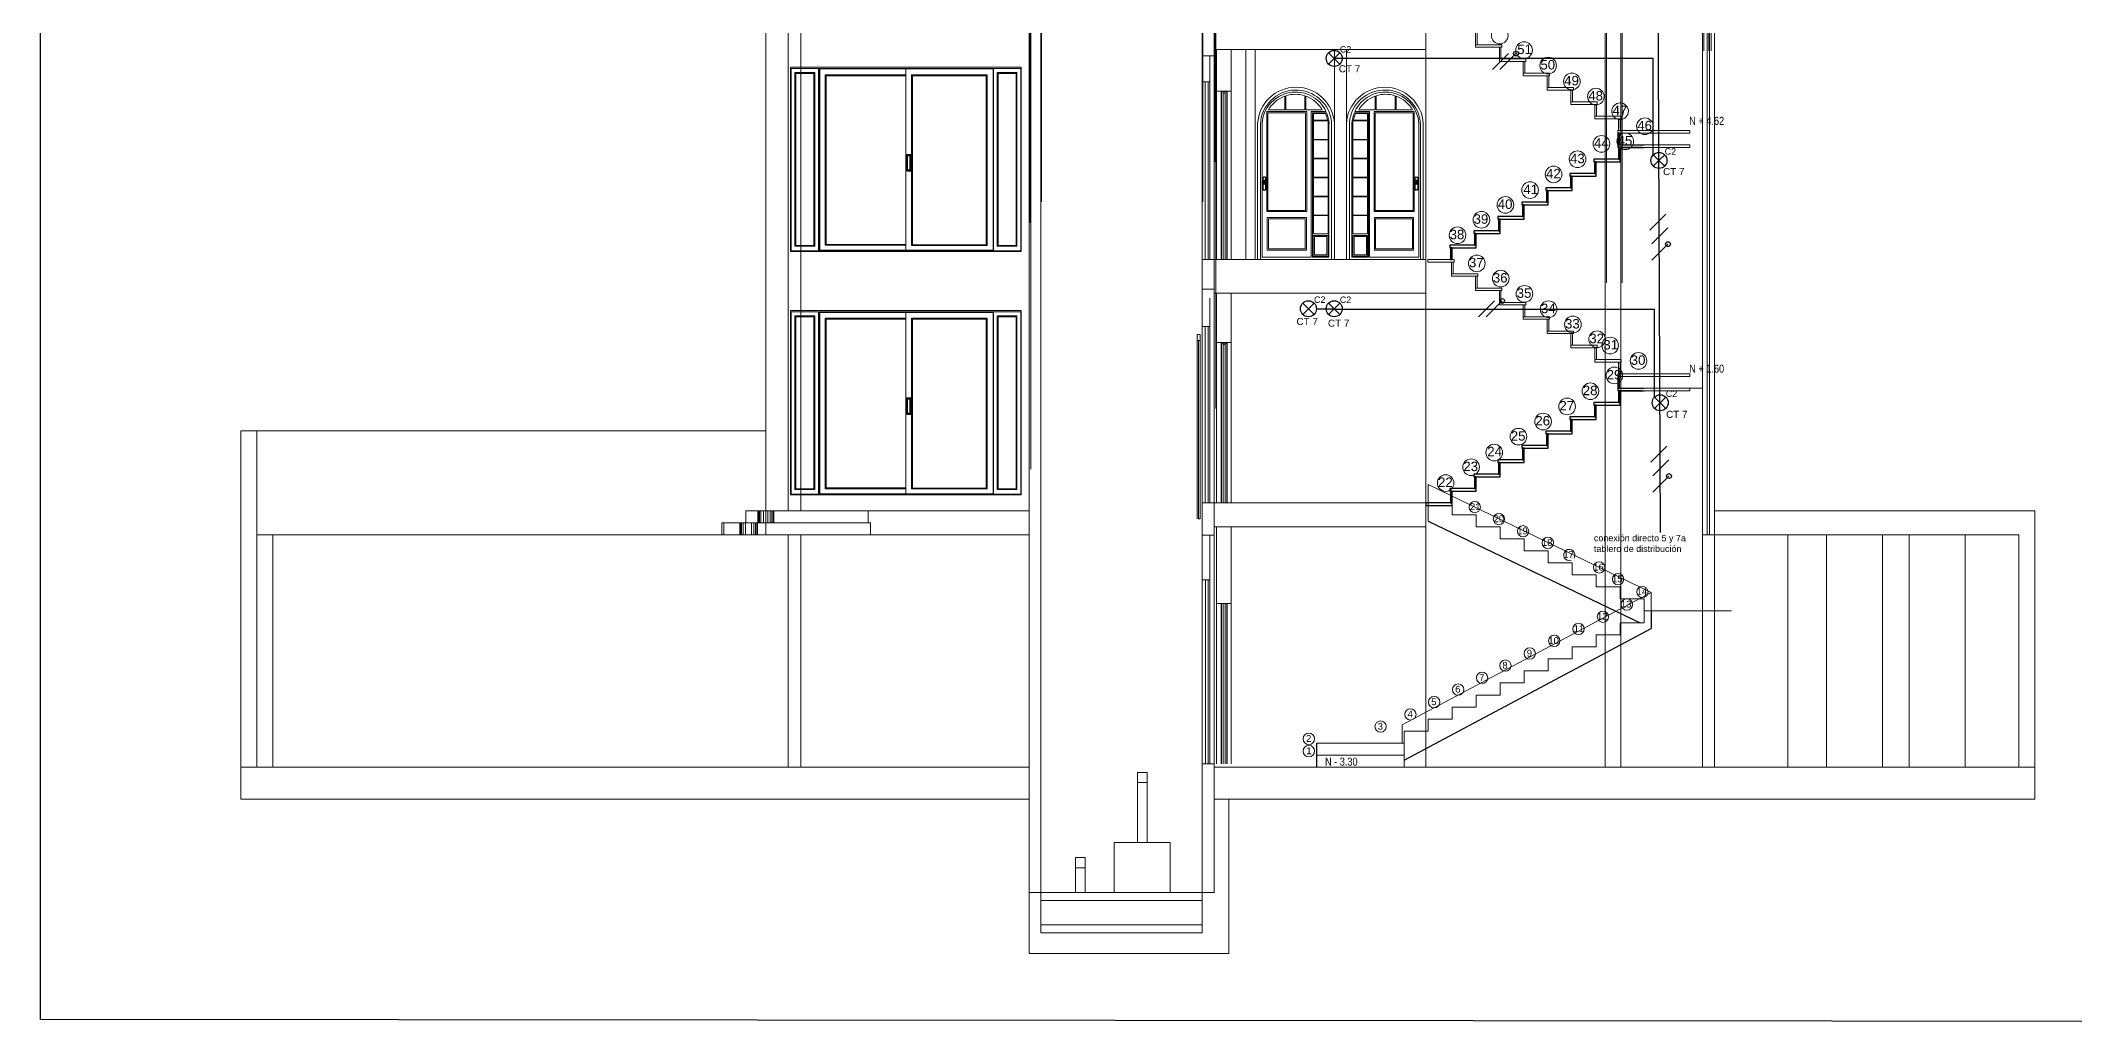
# Model space of a CAD drawing. Header units: metres. Extents: x -1 to 113, y -70 to 21.
# Drawn here: x -0.91 to 24.5, y -69.83 to -57.56 of the extents above; entities that cross this region are included whole.
import ezdxf

# ---------------------------------------------------------------- set-up
doc = ezdxf.new("R2010")
doc.units = ezdxf.units.M
doc.header["$LTSCALE"] = 0.5
for name, color, linetype, lineweight in [('arquitecturapasito', 252, 'Continuous', 5), ('DEP-LEJOS1', 36, 'Continuous', 25), ('DEP-LEJOS2', 36, 'Continuous', 9), ('escaleras', 44, 'Continuous', 9), ('puertas', 34, 'Continuous', 9)]:
    doc.layers.add(name, color=color, linetype=linetype, lineweight=lineweight)
for name, color, linetype in [('CUADRO', 7, 'Continuous'), ('FASES', 7, 'Continuous'), ('LUMINARIA', 1, 'Continuous'), ('TUBERIA-TECHO-PARED', 7, 'Continuous')]:
    doc.layers.add(name, color=color, linetype=linetype)
doc.styles.add('MtXpl_Arial_Narrow', font='')
doc.styles.get("Standard").update_dxf_attribs({"font": 'arial.ttf'})
doc.styles.get('MtXpl_Arial_Narrow').set_extended_font_data('Arial Narrow')

# ---------------------------------------------------------------- blocks, each defined once
blk = doc.blocks.new('*U281')
at = {"layer": 'LUMINARIA'}
for q in [(-0.071, 0.071), (-0.071, -0.071), (0.071, 0.071), (0.071, -0.071)]:
    blk.add_line((0, 0), q, dxfattribs=at)
blk.add_circle((0, 0), 0.1, dxfattribs=at)
blk = doc.blocks.new('*U283')
at = {"layer": 'LUMINARIA'}
for q in [(-0.071, 0.071), (-0.071, -0.071), (0.071, 0.071), (0.071, -0.071)]:
    blk.add_line((0, 0), q, dxfattribs=at)
blk.add_circle((0, 0), 0.1, dxfattribs=at)
blk = doc.blocks.new('*U285')
at = {"layer": 'LUMINARIA'}
for q in [(-0.071, 0.071), (-0.071, -0.071), (0.071, 0.071), (0.071, -0.071)]:
    blk.add_line((0, 0), q, dxfattribs=at)
blk.add_circle((0, 0), 0.1, dxfattribs=at)
blk = doc.blocks.new('*U288')
at = {"layer": 'LUMINARIA'}
for q in [(-0.071, 0.071), (-0.071, -0.071), (0.071, 0.071), (0.071, -0.071)]:
    blk.add_line((0, 0), q, dxfattribs=at)
blk.add_circle((0, 0), 0.1, dxfattribs=at)
blk = doc.blocks.new('FASE NEUTRO')
at = {"layer": 'FASES', "ltscale": 0.5}
h = blk.add_hatch(dxfattribs=at)
h.set_pattern_fill('ANGLE', color=256)
h.set_pattern_definition([(0, (0, 0), (0, 6.985), [5.08, -1.905]), (90, (0, 0), (-6.985, 4e-16), [5.08, -1.905])])
h.paths.add_polyline_path([(0.07, 0.1, 1), (0.13, 0.1, 1)])
blk.add_lwpolyline([(-0.1, -0.1), (0.1, 0.1)], dxfattribs=at)
blk.add_circle((0.1, 0.1), 0.03, dxfattribs=at)
blk = doc.blocks.new('FASE')
at = {"layer": 'FASES', "ltscale": 0.5}
blk.add_line((-0.1, -0.1), (0.1, 0.1), dxfattribs=at)

msp = doc.modelspace()

# ---------------------------------------------------------------- linework, layer by layer
for p, q in [((9.91, -58.98), (9.96, -58.98)), ((9.91, -59.185), (9.96, -59.185)), ((9.917, -58.992), (9.951, -58.992)), ((9.917, -58.992), (9.917, -59.17)), ((9.917, -59.17), (9.951, -59.17)), ((9.951, -59.17), (9.951, -58.992)), ((14.36, -59.273), (14.36, -59.309)), ((14.36, -59.346), (14.36, -59.414)), ((14.362, -59.273), (14.362, -59.308)), ((14.362, -59.347), (14.362, -59.414)), ((14.39, -59.264), (14.369, -59.264)), ((14.39, -59.265), (14.369, -59.265)), ((14.369, -59.421), (14.39, -59.421)), ((14.369, -59.422), (14.39, -59.422)), ((14.397, -59.308), (14.397, -59.273)), ((14.397, -59.414), (14.397, -59.347)), ((14.398, -59.309), (14.398, -59.273)), ((14.398, -59.414), (14.398, -59.346)), ((16.262, -59.309), (16.262, -59.273)), ((16.262, -59.414), (16.262, -59.346)), ((16.263, -59.308), (16.263, -59.273)), ((16.263, -59.414), (16.263, -59.347)), ((16.271, -59.264), (16.292, -59.264)), ((16.271, -59.265), (16.292, -59.265)), ((16.292, -59.421), (16.271, -59.421)), ((16.292, -59.422), (16.271, -59.422)), ((16.299, -59.273), (16.299, -59.308)), ((16.299, -59.347), (16.299, -59.414)), ((16.3, -59.273), (16.3, -59.309)), ((16.3, -59.346), (16.3, -59.414)), ((9.91, -62.02), (9.96, -62.02)), ((9.91, -62.225), (9.96, -62.225)), ((9.917, -62.032), (9.951, -62.032)), ((9.917, -62.032), (9.917, -62.21)), ((9.917, -62.21), (9.951, -62.21)), ((9.951, -62.21), (9.951, -62.032))]:
    msp.add_line(p, q)
for centre, radius in [((14.379, -59.327), 0.0263), ((14.379, -59.327), 0.0233), ((14.379, -59.327), 0.00929), ((16.281, -59.327), 0.0263), ((16.281, -59.327), 0.0233), ((16.281, -59.327), 0.00929)]:
    msp.add_circle(centre, radius)
for centre, radius, start, end in [((14.369, -59.273), 0.00828, 90, 180), ((14.369, -59.414), 0.00828, 180, 270), ((14.369, -59.273), 0.00706, 90, 180), ((14.369, -59.414), 0.00706, 180, 270), ((14.39, -59.273), 0.00828, 0, 90), ((14.39, -59.273), 0.00706, 0, 90), ((14.39, -59.414), 0.00828, 270, 0), ((14.39, -59.414), 0.00706, 270, 0), ((16.271, -59.273), 0.00828, 90, 180), ((16.271, -59.414), 0.00828, 180, 270), ((16.271, -59.273), 0.00706, 90, 180), ((16.271, -59.414), 0.00706, 180, 270), ((16.292, -59.273), 0.00828, 0, 90), ((16.292, -59.273), 0.00706, 0, 90), ((16.292, -59.414), 0.00828, 270, 0), ((16.292, -59.414), 0.00706, 270, 0)]:
    msp.add_arc(centre, radius, start, end)
at = {"layer": 'arquitecturapasito', "color": 252}
for p, q in [((11.449, -59.83), (11.449, -37.814)), ((13.762, -59.072), (13.762, -37.814)), ((11.595, -59.572), (11.595, -39.872)), ((13.611, -59.572), (13.611, -39.872)), ((18.657, -60.585), (18.657, -39.885)), ((18.852, -39.885), (18.852, -60.585)), ((19.872, -57.685), (19.872, -39.885)), ((11.459, -62.911), (11.459, -40.895)), ((13.772, -62.153), (13.772, -40.895)), ((18.639, -66.63), (18.639, -45.93)), ((18.834, -45.93), (18.834, -66.63)), ((19.854, -63.73), (19.854, -45.93)), ((11.441, -68.956), (11.441, -46.94)), ((13.753, -68.198), (13.753, -46.94)), ((8.427, -48.65), (8.427, -63.43)), ((8.588, -48.65), (8.588, -63.43)), ((11.587, -68.698), (11.587, -48.998)), ((13.603, -68.698), (13.603, -48.998)), ((20.004, -59.085), (20.004, -56.41)), ((8.147, -57.35), (8.147, -57.65)), ((16.397, -57.251), (16.397, -57.671)), ((8.147, -57.65), (8.147, -63.73)), ((13.753, -57.671), (16.397, -57.671)), ((13.782, -60.291), (13.782, -57.671)), ((13.966, -60.291), (13.966, -57.671)), ((14.149, -57.671), (14.149, -60.291)), ((14.263, -57.671), (14.263, -60.291)), ((15.255, -57.671), (15.255, -60.291)), ((15.405, -57.671), (15.405, -60.291)), ((16.397, -57.671), (16.397, -66.63)), ((8.456, -57.89), (8.456, -60.19)), ((11.341, -57.89), (8.456, -57.89)), ((8.467, -57.906), (8.807, -57.906)), ((8.467, -60.183), (8.467, -57.906)), ((8.807, -57.906), (8.807, -60.183)), ((8.817, -57.906), (10.992, -57.906)), ((8.817, -60.184), (8.817, -57.906)), ((8.823, -57.912), (9.899, -57.912)), ((8.823, -60.177), (8.823, -57.912)), ((9.899, -57.912), (9.899, -60.177)), ((9.899, -57.912), (10.989, -57.912)), ((9.899, -60.177), (9.899, -57.912)), ((10.989, -57.912), (10.989, -60.177)), ((10.992, -57.906), (10.992, -60.184)), ((10.994, -57.906), (11.334, -57.906)), ((10.994, -60.183), (10.994, -57.906)), ((11.334, -57.906), (11.334, -60.183)), ((11.341, -57.89), (11.341, -60.19)), ((11.441, -57.76), (11.441, -60.4)), ((13.753, -57.748), (13.603, -57.748)), ((8.513, -57.957), (8.76, -57.957)), ((8.513, -60.125), (8.513, -57.957)), ((8.523, -57.967), (8.75, -57.967)), ((8.523, -60.115), (8.523, -57.967)), ((8.75, -57.967), (8.75, -60.115)), ((8.76, -57.957), (8.76, -60.125)), ((8.891, -57.986), (9.899, -57.986)), ((8.891, -60.114), (8.891, -57.986)), ((8.901, -57.996), (9.899, -57.996)), ((8.901, -60.104), (8.901, -57.996)), ((9.971, -57.986), (10.914, -57.986)), ((9.971, -60.117), (9.971, -57.986)), ((9.981, -57.996), (10.904, -57.996)), ((9.981, -60.107), (9.981, -57.996)), ((10.904, -57.996), (10.904, -60.107)), ((10.914, -57.986), (10.914, -60.117)), ((11.041, -57.957), (11.287, -57.957)), ((11.041, -60.125), (11.041, -57.957)), ((11.051, -57.967), (11.277, -57.967)), ((11.051, -60.115), (11.051, -57.967)), ((11.277, -57.967), (11.277, -60.115)), ((11.287, -57.957), (11.287, -60.125)), ((13.603, -58.071), (13.697, -58.071)), ((13.782, -60.291), (13.782, -58.191)), ((13.966, -58.191), (13.782, -58.191)), ((13.838, -58.191), (13.915, -58.191)), ((13.838, -58.191), (13.838, -60.291)), ((13.843, -58.196), (13.91, -58.196)), ((13.843, -58.196), (13.843, -60.291)), ((13.91, -60.291), (13.91, -58.196)), ((13.915, -60.291), (13.915, -58.191)), ((13.966, -60.291), (13.966, -58.191)), ((13.863, -58.216), (13.89, -58.216)), ((13.863, -58.216), (13.863, -60.291)), ((13.89, -60.291), (13.89, -58.216)), ((14.409, -58.443), (14.91, -58.443)), ((14.409, -59.693), (14.409, -58.443)), ((14.43, -58.424), (14.636, -58.424)), ((14.636, -58.424), (14.636, -58.25)), ((14.646, -58.424), (14.646, -58.246)), ((14.646, -58.424), (14.886, -58.424)), ((14.886, -58.424), (14.886, -58.246)), ((14.896, -58.424), (14.896, -58.25)), ((14.896, -58.424), (15.102, -58.424)), ((14.91, -58.443), (14.91, -59.693)), ((14.966, -60.263), (14.966, -58.443)), ((14.966, -58.443), (15.149, -58.443)), ((15.694, -58.443), (15.511, -58.443)), ((15.765, -58.424), (15.559, -58.424)), ((15.694, -60.263), (15.694, -58.443)), ((16.252, -58.443), (15.75, -58.443)), ((15.75, -58.443), (15.75, -59.693)), ((15.765, -58.424), (15.765, -58.25)), ((15.775, -58.424), (15.775, -58.246)), ((16.015, -58.424), (15.775, -58.424)), ((16.015, -58.424), (16.015, -58.246)), ((16.025, -58.424), (16.025, -58.25)), ((16.231, -58.424), (16.025, -58.424)), ((16.252, -59.693), (16.252, -58.443)), ((14.295, -60.291), (14.295, -58.594)), ((14.33, -60.291), (14.33, -58.604)), ((14.35, -58.592), (14.35, -60.263)), ((14.424, -58.458), (14.895, -58.458)), ((14.424, -59.678), (14.424, -58.458)), ((14.895, -58.458), (14.895, -59.678)), ((14.98, -60.261), (14.98, -58.458)), ((14.98, -58.458), (15.156, -58.458)), ((14.992, -58.553), (14.992, -58.468)), ((14.992, -58.468), (15.144, -58.468)), ((15.17, -58.553), (14.992, -58.553)), ((14.992, -58.562), (14.992, -58.791)), ((14.992, -58.562), (15.177, -58.562)), ((15.177, -58.791), (15.177, -58.562)), ((15.187, -58.592), (15.187, -60.261)), ((15.219, -58.577), (15.219, -60.291)), ((15.255, -58.594), (15.255, -60.291)), ((15.405, -58.594), (15.405, -60.291)), ((15.442, -58.577), (15.442, -60.291)), ((15.473, -58.592), (15.473, -60.261)), ((15.484, -58.791), (15.484, -58.562)), ((15.669, -58.562), (15.484, -58.562)), ((15.49, -58.553), (15.669, -58.553)), ((15.68, -58.458), (15.504, -58.458)), ((15.669, -58.468), (15.517, -58.468)), ((15.669, -58.553), (15.669, -58.468)), ((15.669, -58.562), (15.669, -58.791)), ((15.68, -60.261), (15.68, -58.458)), ((16.237, -58.458), (15.765, -58.458)), ((15.765, -58.458), (15.765, -59.678)), ((16.237, -59.678), (16.237, -58.458)), ((16.31, -58.592), (16.31, -60.263)), ((16.331, -60.291), (16.331, -58.604)), ((16.365, -60.291), (16.365, -58.594)), ((14.992, -58.791), (15.177, -58.791)), ((14.992, -58.797), (14.992, -59.026)), ((14.992, -58.797), (15.177, -58.797)), ((15.177, -59.026), (15.177, -58.797)), ((15.669, -58.791), (15.484, -58.791)), ((15.484, -59.026), (15.484, -58.797)), ((15.669, -58.797), (15.484, -58.797)), ((15.669, -58.797), (15.669, -59.026)), ((9.91, -58.98), (9.91, -59.185)), ((9.96, -58.98), (9.96, -59.185)), ((14.992, -59.026), (15.177, -59.026)), ((14.992, -59.035), (14.992, -59.264)), ((14.992, -59.035), (15.177, -59.035)), ((15.177, -59.264), (15.177, -59.035)), ((15.669, -59.026), (15.484, -59.026)), ((15.484, -59.264), (15.484, -59.035)), ((15.669, -59.035), (15.484, -59.035)), ((15.669, -59.035), (15.669, -59.264)), ((20.004, -59.235), (20.004, -59.085)), ((14.992, -59.264), (15.177, -59.264)), ((14.992, -59.272), (14.992, -59.501)), ((14.992, -59.272), (15.177, -59.272)), ((15.177, -59.501), (15.177, -59.272)), ((15.669, -59.264), (15.484, -59.264)), ((15.484, -59.501), (15.484, -59.272)), ((15.669, -59.272), (15.484, -59.272)), ((15.669, -59.272), (15.669, -59.501)), ((20.004, -63.73), (20.004, -59.235)), ((14.91, -59.693), (14.409, -59.693)), ((14.895, -59.678), (14.424, -59.678)), ((14.992, -59.501), (15.177, -59.501)), ((14.992, -59.51), (14.992, -59.739)), ((14.992, -59.51), (15.177, -59.51)), ((15.177, -59.739), (15.177, -59.51)), ((15.669, -59.501), (15.484, -59.501)), ((15.484, -59.739), (15.484, -59.51)), ((15.669, -59.51), (15.484, -59.51)), ((15.669, -59.51), (15.669, -59.739)), ((15.75, -59.693), (16.252, -59.693)), ((15.765, -59.678), (16.237, -59.678)), ((14.416, -59.767), (14.906, -59.767)), ((14.416, -60.175), (14.416, -59.767)), ((14.431, -59.782), (14.891, -59.782)), ((14.431, -60.16), (14.431, -59.782)), ((14.891, -59.782), (14.891, -60.16)), ((14.906, -59.767), (14.906, -60.175)), ((14.992, -59.739), (15.177, -59.739)), ((14.992, -59.744), (14.992, -59.973)), ((14.992, -59.744), (15.177, -59.744)), ((14.992, -59.973), (15.177, -59.973)), ((15.177, -59.973), (15.177, -59.744)), ((15.669, -59.739), (15.484, -59.739)), ((15.484, -59.973), (15.484, -59.744)), ((15.669, -59.744), (15.484, -59.744)), ((15.669, -59.973), (15.484, -59.973)), ((15.669, -59.744), (15.669, -59.973)), ((16.245, -59.767), (15.754, -59.767)), ((15.754, -59.767), (15.754, -60.175)), ((16.23, -59.782), (15.769, -59.782)), ((15.769, -59.782), (15.769, -60.16)), ((16.23, -60.16), (16.23, -59.782)), ((16.245, -60.175), (16.245, -59.767)), ((8.456, -60.19), (11.341, -60.19)), ((8.807, -60.183), (8.467, -60.183)), ((8.76, -60.125), (8.513, -60.125)), ((8.75, -60.115), (8.523, -60.115)), ((10.992, -60.184), (8.817, -60.184)), ((9.899, -60.177), (8.823, -60.177)), ((9.899, -60.114), (8.891, -60.114)), ((9.899, -60.104), (8.901, -60.104)), ((10.989, -60.177), (9.899, -60.177)), ((10.914, -60.117), (9.971, -60.117)), ((10.904, -60.107), (9.981, -60.107)), ((11.334, -60.183), (10.994, -60.183)), ((11.287, -60.125), (11.041, -60.125)), ((11.277, -60.115), (11.051, -60.115)), ((14.906, -60.175), (14.416, -60.175)), ((14.891, -60.16), (14.431, -60.16)), ((14.991, -59.991), (15.175, -59.991)), ((14.991, -60.249), (14.991, -59.991)), ((15.006, -60.006), (15.16, -60.006)), ((15.006, -60.234), (15.006, -60.006)), ((15.16, -60.234), (15.006, -60.234)), ((15.16, -60.006), (15.16, -60.234)), ((15.175, -59.991), (15.175, -60.249)), ((15.67, -59.991), (15.485, -59.991)), ((15.485, -59.991), (15.485, -60.249)), ((15.655, -60.006), (15.5, -60.006)), ((15.5, -60.006), (15.5, -60.234)), ((15.5, -60.234), (15.655, -60.234)), ((15.655, -60.234), (15.655, -60.006)), ((15.67, -60.249), (15.67, -59.991)), ((15.754, -60.175), (16.245, -60.175)), ((15.769, -60.16), (16.23, -60.16)), ((8.147, -60.39), (8.147, -63.43)), ((13.603, -60.291), (16.397, -60.291)), ((13.753, -60.291), (13.603, -60.291)), ((15.255, -60.291), (14.295, -60.291)), ((15.219, -60.291), (14.33, -60.291)), ((14.35, -60.263), (14.966, -60.263)), ((15.187, -60.261), (14.98, -60.261)), ((15.175, -60.249), (14.991, -60.249)), ((15.405, -60.291), (16.365, -60.291)), ((15.442, -60.291), (16.331, -60.291)), ((15.473, -60.261), (15.68, -60.261)), ((15.485, -60.249), (15.67, -60.249)), ((16.31, -60.263), (15.694, -60.263)), ((16.397, -60.291), (16.397, -60.711)), ((13.752, -60.663), (13.602, -60.663)), ((16.397, -60.711), (13.753, -60.711)), ((13.782, -63.33), (13.782, -60.711)), ((13.966, -63.33), (13.966, -60.711)), ((8.456, -60.93), (8.456, -63.23)), ((11.341, -60.93), (8.456, -60.93)), ((8.467, -60.946), (8.807, -60.946)), ((8.467, -63.223), (8.467, -60.946)), ((8.513, -60.997), (8.76, -60.997)), ((8.513, -63.165), (8.513, -60.997)), ((8.76, -60.997), (8.76, -63.165)), ((8.807, -60.946), (8.807, -63.223)), ((8.817, -60.946), (10.992, -60.946)), ((8.817, -63.224), (8.817, -60.946)), ((8.823, -60.952), (9.899, -60.952)), ((8.823, -63.217), (8.823, -60.952)), ((9.899, -60.952), (9.899, -63.217)), ((9.899, -60.952), (10.989, -60.952)), ((9.899, -63.217), (9.899, -60.952)), ((10.989, -60.952), (10.989, -63.217)), ((10.992, -60.946), (10.992, -63.224)), ((10.994, -60.946), (11.334, -60.946)), ((10.994, -63.223), (10.994, -60.946)), ((11.041, -60.997), (11.287, -60.997)), ((11.041, -63.165), (11.041, -60.997)), ((11.287, -60.997), (11.287, -63.165)), ((11.334, -60.946), (11.334, -63.223)), ((11.341, -60.93), (11.341, -63.23)), ((13.782, -63.33), (13.782, -60.81)), ((13.966, -63.33), (13.966, -60.81)), ((8.523, -61.007), (8.75, -61.007)), ((8.523, -63.155), (8.523, -61.007)), ((8.75, -61.007), (8.75, -63.155)), ((8.891, -61.026), (9.899, -61.026)), ((8.891, -63.154), (8.891, -61.026)), ((8.901, -61.036), (9.899, -61.036)), ((8.901, -63.144), (8.901, -61.036)), ((9.971, -61.026), (10.914, -61.026)), ((9.971, -63.157), (9.971, -61.026)), ((9.981, -61.036), (10.904, -61.036)), ((9.981, -63.147), (9.981, -61.036)), ((10.904, -61.036), (10.904, -63.147)), ((10.914, -61.026), (10.914, -63.157)), ((11.051, -61.007), (11.277, -61.007)), ((11.051, -63.155), (11.051, -61.007)), ((11.277, -61.007), (11.277, -63.155)), ((13.603, -61.13), (13.697, -61.13)), ((13.966, -61.33), (13.782, -61.33)), ((13.838, -61.33), (13.838, -63.33)), ((13.84, -61.33), (13.916, -61.33)), ((13.843, -61.335), (13.843, -63.33)), ((13.845, -61.335), (13.911, -61.335)), ((13.863, -61.335), (13.863, -63.33)), ((13.865, -61.355), (13.891, -61.355)), ((13.89, -63.33), (13.89, -61.335)), ((13.91, -63.33), (13.91, -61.335)), ((13.915, -63.33), (13.915, -61.33)), ((19.854, -61.9), (18.797, -61.9)), ((9.91, -62.02), (9.91, -62.225)), ((9.96, -62.02), (9.96, -62.225)), ((1.587, -62.43), (1.587, -63.73)), ((1.587, -63.73), (1.587, -62.43)), ((1.587, -62.43), (8.147, -62.43)), ((1.787, -62.43), (1.787, -63.73)), ((1.787, -62.43), (1.787, -63.73)), ((2.878, -62.43), (3.078, -62.43)), ((8.456, -63.23), (11.341, -63.23)), ((8.807, -63.223), (8.467, -63.223)), ((8.76, -63.165), (8.513, -63.165)), ((8.75, -63.155), (8.523, -63.155)), ((10.992, -63.224), (8.817, -63.224)), ((9.899, -63.217), (8.823, -63.217)), ((9.899, -63.154), (8.891, -63.154)), ((9.899, -63.144), (8.901, -63.144)), ((10.989, -63.217), (9.899, -63.217)), ((10.914, -63.157), (9.971, -63.157)), ((10.904, -63.147), (9.981, -63.147)), ((11.334, -63.223), (10.994, -63.223)), ((11.287, -63.165), (11.041, -63.165)), ((11.277, -63.155), (11.051, -63.155)), ((7.897, -63.58), (7.897, -63.43)), ((7.897, -63.43), (11.441, -63.43)), ((8.051, -63.43), (8.051, -63.58)), ((8.058, -63.43), (8.058, -63.58)), ((8.068, -63.58), (8.068, -63.43)), ((8.088, -63.58), (8.088, -63.43)), ((8.121, -63.58), (8.121, -63.43)), ((8.147, -63.43), (11.441, -63.43)), ((8.173, -63.43), (8.173, -63.58)), ((8.205, -63.43), (8.205, -63.58)), ((8.225, -63.43), (8.225, -63.58)), ((8.24, -63.43), (8.24, -63.58)), ((8.25, -63.43), (8.25, -63.58)), ((9.427, -63.43), (9.427, -63.58)), ((13.554, -63.53), (13.577, -63.53)), ((13.753, -63.33), (13.603, -63.33)), ((13.753, -63.33), (16.397, -63.33)), ((13.838, -63.33), (13.915, -63.33)), ((20.004, -63.43), (24.009, -63.43)), ((24.009, -63.43), (24.009, -67.03)), ((1.587, -63.73), (1.587, -66.63)), ((1.787, -63.73), (11.441, -63.73)), ((1.787, -63.73), (1.787, -66.63)), ((1.987, -63.73), (1.987, -66.63)), ((7.626, -63.58), (7.601, -63.58)), ((7.601, -63.58), (7.601, -63.73)), ((7.626, -63.58), (9.459, -63.58)), ((7.626, -63.58), (7.626, -63.73)), ((7.825, -63.58), (7.825, -63.73)), ((7.833, -63.73), (7.833, -63.58)), ((7.845, -63.73), (7.845, -63.58)), ((7.864, -63.73), (7.864, -63.58)), ((7.895, -63.58), (7.895, -63.73)), ((7.969, -63.58), (7.969, -63.73)), ((8, -63.58), (8, -63.73)), ((8.02, -63.58), (8.02, -63.73)), ((8.035, -63.58), (8.035, -63.73)), ((8.043, -63.58), (8.043, -63.73)), ((8.427, -63.73), (8.427, -66.63)), ((8.588, -63.73), (8.588, -66.63)), ((9.459, -63.58), (9.459, -63.73)), ((13.753, -63.732), (13.603, -63.732)), ((13.753, -63.63), (16.397, -63.63)), ((13.782, -66.59), (13.782, -63.63)), ((13.966, -66.59), (13.966, -63.63)), ((13.966, -66.59), (13.966, -63.63)), ((19.854, -63.73), (23.809, -63.73)), ((19.854, -63.73), (19.854, -66.63)), ((20.004, -63.73), (20.004, -66.63)), ((20.004, -63.73), (20.004, -66.63)), ((20.92, -63.73), (20.92, -66.63)), ((21.403, -63.73), (21.403, -66.63)), ((22.103, -63.73), (22.103, -66.63)), ((22.437, -63.73), (22.437, -66.63)), ((23.137, -63.73), (23.137, -66.63)), ((23.809, -63.73), (23.809, -66.63)), ((13.782, -66.59), (13.782, -63.93)), ((13.697, -64.29), (13.603, -64.29)), ((13.966, -64.589), (13.782, -64.589)), ((13.838, -64.59), (13.838, -66.59)), ((13.843, -64.595), (13.843, -66.59)), ((13.863, -64.595), (13.863, -66.59)), ((13.89, -66.59), (13.89, -64.595)), ((13.91, -66.59), (13.91, -64.595)), ((13.915, -66.59), (13.915, -64.59)), ((1.587, -66.63), (9.044, -66.63)), ((11.441, -66.63), (1.587, -66.63)), ((1.587, -66.63), (1.587, -67.03)), ((12.793, -66.698), (12.913, -66.698)), ((13.604, -66.59), (13.754, -66.59)), ((13.753, -66.63), (21.211, -66.63)), ((24.009, -66.63), (13.753, -66.63)), ((18.639, -66.63), (18.639, -66.63)), ((1.587, -67.03), (11.441, -67.03)), ((13.753, -67.03), (24.009, -67.03))]:
    msp.add_line(p, q, dxfattribs=at)
at = {"layer": 'arquitecturapasito', "color": 252, "ltscale": 0.025}
for p, q in [((19.932, -57.685), (19.932, -39.885)), ((19.962, -57.685), (19.962, -39.885)), ((19.914, -63.73), (19.914, -45.93)), ((19.944, -63.73), (19.944, -45.93))]:
    msp.add_line(p, q, dxfattribs=at)
at = {"layer": 'arquitecturapasito', "color": 252, "ltscale": 6}
for p, q in [((13.697, -57.748), (13.697, -60.291)), ((13.641, -58.071), (13.641, -60.291)), ((13.678, -58.071), (13.678, -60.291)), ((13.697, -58.842), (13.697, -60.291)), ((13.697, -60.773), (13.697, -63.33)), ((13.577, -61.23), (13.538, -61.23)), ((13.538, -63.53), (13.538, -61.23)), ((13.577, -63.53), (13.577, -61.23)), ((13.641, -61.13), (13.641, -63.33)), ((13.678, -61.13), (13.678, -63.33)), ((13.538, -61.304), (13.577, -61.304)), ((13.556, -61.304), (13.556, -63.53)), ((13.558, -61.304), (13.558, -63.53)), ((13.698, -63.732), (13.698, -66.59)), ((13.642, -64.29), (13.642, -66.59)), ((13.679, -64.29), (13.679, -66.59)), ((12.793, -66.698), (12.793, -67.573)), ((12.913, -66.698), (12.793, -66.698)), ((12.913, -66.824), (12.793, -66.824)), ((12.913, -66.698), (12.913, -67.573)), ((13.936, -67.03), (13.936, -68.956)), ((12.503, -67.573), (13.203, -67.573)), ((12.503, -67.573), (12.503, -68.198)), ((13.203, -67.573), (13.203, -68.198)), ((12.018, -67.761), (12.018, -68.198)), ((12.138, -67.761), (12.018, -67.761)), ((12.138, -67.761), (12.138, -68.198)), ((12.138, -67.887), (12.018, -67.887)), ((13.754, -68.198), (11.45, -68.198)), ((13.603, -68.298), (11.587, -68.298)), ((13.603, -68.598), (11.587, -68.598)), ((13.603, -68.698), (11.587, -68.698)), ((11.441, -68.956), (13.936, -68.956))]:
    msp.add_line(p, q, dxfattribs=at)
at = {"layer": 'arquitecturapasito', "color": 252, "linetype": 'ByBlock'}
for centre, radius in [((17.321, -57.495), 0.104), ((17.625, -57.677), 0.104), ((17.926, -57.87), 0.104), ((18.222, -58.067), 0.104), ((18.523, -58.257), 0.104), ((18.825, -58.441), 0.104), ((19.135, -58.628), 0.104), ((18.293, -59.04), 0.104), ((18.592, -58.848), 0.104), ((18.889, -58.816), 0.104), ((17.994, -59.229), 0.104), ((17.7, -59.425), 0.104), ((17.092, -59.796), 0.104), ((17.391, -59.61), 0.104), ((16.793, -59.989), 0.104), ((17.034, -60.34), 0.104), ((17.333, -60.53), 0.104), ((17.63, -60.721), 0.104), ((17.932, -60.912), 0.104), ((18.235, -61.103), 0.104), ((18.537, -61.288), 0.104), ((18.701, -61.366), 0.104), ((19.055, -61.558), 0.104), ((18.753, -61.74), 0.104), ((18.454, -61.937), 0.104), ((17.862, -62.315), 0.104), ((18.163, -62.127), 0.104), ((17.555, -62.504), 0.104), ((17.252, -62.703), 0.104), ((16.645, -63.083), 0.104), ((16.962, -62.885), 0.104), ((17.008, -63.383), 0.0708), ((17.311, -63.533), 0.0708), ((17.612, -63.685), 0.0708), ((17.922, -63.83), 0.0708), ((18.563, -64.137), 0.0708), ((18.8, -64.283), 0.0708), ((18.909, -64.6), 0.0708), ((19.103, -64.443), 0.0708), ((18.61, -64.752), 0.0708), ((18.002, -65.054), 0.0708), ((18.305, -64.905), 0.0708), ((17.391, -65.363), 0.0708), ((17.695, -65.212), 0.0708), ((17.1, -65.516), 0.0708), ((16.501, -65.819), 0.0708), ((16.801, -65.662), 0.0708), ((15.832, -66.125), 0.0708), ((16.204, -65.972), 0.0708), ((14.935, -66.277), 0.0708), ((14.935, -66.431), 0.0708)]:
    msp.add_circle(centre, radius, dxfattribs=at)
at = {"layer": 'arquitecturapasito', "color": 252}
for centre, radius, start, end in [((14.775, -58.621), 0.481, 3.3136, 176.6864), ((14.775, -58.621), 0.446, 5.6976, 177.7805), ((14.769, -58.619), 0.419, 24.8245, 176.3123), ((15.885, -58.621), 0.481, 3.3136, 176.6864), ((15.885, -58.621), 0.446, 2.2195, 174.3024), ((15.892, -58.619), 0.419, 3.6877, 155.1755), ((14.766, -58.613), 0.385, 109.7097, 150.6365), ((14.766, -58.613), 0.385, 71.8617, 108.1383), ((14.766, -58.613), 0.385, 29.3635, 70.2903), ((15.895, -58.613), 0.385, 109.7097, 150.6365), ((15.895, -58.613), 0.385, 71.8617, 108.1383), ((15.895, -58.613), 0.385, 29.3635, 70.2903), ((14.85, -58.605), 0.324, 9.2489, 25.0806), ((14.769, -58.619), 0.419, 3.6877, 22.5861), ((15.892, -58.619), 0.419, 157.4139, 176.3123), ((15.811, -58.605), 0.324, 154.9194, 170.7511)]:
    msp.add_arc(centre, radius, start, end, dxfattribs=at)
at = {"layer": 'arquitecturapasito', "color": 252, "linetype": 'ByBlock'}
msp.add_arc((18.19, -63.982), 0.0708, 328.015, 288.3021, dxfattribs=at)
at = {"layer": 'CUADRO'}
msp.add_lwpolyline([(-0.914, -3.392), (48.336, -3.44), (48.336, -69.83), (-0.914, -69.782)], close=True, dxfattribs=at)
at = {"layer": 'DEP-LEJOS1'}
for p, q in [((18.818, -58.713), (18.797, -58.713)), ((18.797, -58.713), (18.797, -58.86)), ((18.797, -58.86), (18.797, -58.892)), ((18.797, -58.86), (18.818, -58.86)), ((18.827, -58.892), (18.807, -58.892)), ((18.807, -58.892), (18.807, -59.039)), ((18.818, -58.86), (18.818, -58.713)), ((18.827, -59.039), (18.827, -58.892)), ((18.527, -59.218), (18.197, -59.218)), ((18.197, -59.218), (18.197, -59.25)), ((18.827, -59.039), (18.497, -59.039)), ((18.497, -59.039), (18.497, -59.071)), ((18.497, -59.071), (18.827, -59.071)), ((18.527, -59.071), (18.507, -59.071)), ((18.507, -59.071), (18.507, -59.218)), ((18.507, -59.218), (18.527, -59.218)), ((18.527, -59.218), (18.527, -59.071)), ((18.527, -59.25), (18.527, -59.218)), ((18.807, -59.039), (18.827, -59.039)), ((18.827, -59.071), (18.827, -59.039)), ((18.227, -59.397), (17.897, -59.397)), ((17.897, -59.397), (17.897, -59.429)), ((17.897, -59.429), (18.227, -59.429)), ((17.927, -59.429), (17.907, -59.429)), ((17.907, -59.429), (17.907, -59.575)), ((17.927, -59.575), (17.927, -59.429)), ((18.197, -59.25), (18.527, -59.25)), ((18.227, -59.25), (18.207, -59.25)), ((18.207, -59.25), (18.207, -59.397)), ((18.207, -59.397), (18.227, -59.397)), ((18.227, -59.397), (18.227, -59.25)), ((18.227, -59.429), (18.227, -59.397)), ((17.927, -59.575), (17.597, -59.575)), ((17.597, -59.575), (17.597, -59.607)), ((17.597, -59.607), (17.927, -59.607)), ((17.627, -59.607), (17.607, -59.607)), ((17.607, -59.607), (17.607, -59.754)), ((17.627, -59.754), (17.627, -59.607)), ((17.907, -59.575), (17.927, -59.575)), ((17.927, -59.607), (17.927, -59.575)), ((17.327, -59.933), (16.997, -59.933)), ((16.997, -59.933), (16.997, -59.965)), ((16.997, -59.965), (17.327, -59.965)), ((17.027, -59.965), (17.007, -59.965)), ((17.007, -59.965), (17.007, -60.112)), ((17.027, -60.112), (17.027, -59.965)), ((17.627, -59.754), (17.297, -59.754)), ((17.297, -59.754), (17.297, -59.786)), ((17.297, -59.786), (17.627, -59.786)), ((17.327, -59.786), (17.307, -59.786)), ((17.307, -59.786), (17.307, -59.933)), ((17.307, -59.933), (17.327, -59.933)), ((17.327, -59.933), (17.327, -59.786)), ((17.327, -59.965), (17.327, -59.933)), ((17.607, -59.754), (17.627, -59.754)), ((17.627, -59.786), (17.627, -59.754)), ((17.027, -60.112), (16.697, -60.112)), ((16.697, -60.112), (16.697, -60.144)), ((16.697, -60.144), (17.027, -60.144)), ((16.727, -60.144), (16.707, -60.144)), ((16.707, -60.144), (16.707, -60.291)), ((16.727, -60.291), (16.727, -60.144)), ((17.007, -60.112), (17.027, -60.112)), ((17.027, -60.144), (17.027, -60.112)), ((16.707, -60.291), (16.727, -60.291)), ((18.818, -61.753), (18.797, -61.753)), ((18.797, -61.753), (18.797, -61.9)), ((18.818, -61.9), (18.818, -61.753)), ((18.797, -61.9), (18.797, -61.932)), ((18.797, -61.9), (18.818, -61.9)), ((18.827, -61.932), (18.807, -61.932)), ((18.807, -61.932), (18.807, -62.079)), ((18.827, -62.079), (18.827, -61.932)), ((18.527, -62.257), (18.197, -62.257)), ((18.197, -62.257), (18.197, -62.289)), ((18.827, -62.079), (18.497, -62.079)), ((18.497, -62.079), (18.497, -62.111)), ((18.497, -62.111), (18.827, -62.111)), ((18.527, -62.111), (18.507, -62.111)), ((18.507, -62.111), (18.507, -62.257)), ((18.507, -62.257), (18.527, -62.257)), ((18.527, -62.257), (18.527, -62.111)), ((18.527, -62.289), (18.527, -62.257)), ((18.807, -62.079), (18.827, -62.079)), ((18.827, -62.111), (18.827, -62.079)), ((18.227, -62.436), (17.897, -62.436)), ((17.897, -62.436), (17.897, -62.468)), ((17.897, -62.468), (18.227, -62.468)), ((17.927, -62.468), (17.907, -62.468)), ((17.907, -62.468), (17.907, -62.615)), ((17.927, -62.615), (17.927, -62.468)), ((18.197, -62.289), (18.527, -62.289)), ((18.227, -62.289), (18.207, -62.289)), ((18.207, -62.289), (18.207, -62.436)), ((18.207, -62.436), (18.227, -62.436)), ((18.227, -62.436), (18.227, -62.289)), ((18.227, -62.468), (18.227, -62.436)), ((17.927, -62.615), (17.597, -62.615)), ((17.597, -62.615), (17.597, -62.647)), ((17.597, -62.647), (17.927, -62.647)), ((17.627, -62.647), (17.607, -62.647)), ((17.607, -62.647), (17.607, -62.794)), ((17.627, -62.794), (17.627, -62.647)), ((17.907, -62.615), (17.927, -62.615)), ((17.927, -62.647), (17.927, -62.615)), ((17.327, -62.973), (16.997, -62.973)), ((16.997, -62.973), (16.997, -63.005)), ((16.997, -63.005), (17.327, -63.005)), ((17.027, -63.005), (17.007, -63.005)), ((17.007, -63.005), (17.007, -63.151)), ((17.027, -63.151), (17.027, -63.005)), ((17.627, -62.794), (17.297, -62.794)), ((17.297, -62.794), (17.297, -62.826)), ((17.297, -62.826), (17.627, -62.826)), ((17.327, -62.826), (17.307, -62.826)), ((17.307, -62.826), (17.307, -62.973)), ((17.307, -62.973), (17.327, -62.973)), ((17.327, -62.973), (17.327, -62.826)), ((17.327, -63.005), (17.327, -62.973)), ((17.607, -62.794), (17.627, -62.794)), ((17.627, -62.826), (17.627, -62.794)), ((17.027, -63.151), (16.697, -63.151)), ((16.697, -63.151), (16.697, -63.183)), ((16.697, -63.183), (17.027, -63.183)), ((16.727, -63.183), (16.707, -63.183)), ((16.707, -63.183), (16.707, -63.33)), ((16.727, -63.33), (16.727, -63.183)), ((17.007, -63.151), (17.027, -63.151)), ((17.027, -63.183), (17.027, -63.151)), ((16.727, -63.33), (16.397, -63.33)), ((16.397, -63.33), (16.397, -63.362)), ((16.397, -63.362), (16.727, -63.362)), ((16.707, -63.33), (16.727, -63.33)), ((16.727, -63.362), (16.727, -63.33)), ((16.427, -63.558), (19.074, -64.83)), ((19.215, -64.68), (19.215, -64.898)), ((16.127, -66.544), (19.215, -64.898)), ((15.037, -66.63), (15.037, -66.33))]:
    msp.add_line(p, q, dxfattribs=at)
at = {"layer": 'DEP-LEJOS1', "ltscale": 0.005}
for p, q in [((18.797, -58.86), (19.127, -58.86)), ((19.097, -58.892), (18.797, -58.892)), ((18.827, -58.892), (19.127, -58.892)), ((18.797, -61.9), (19.127, -61.9)), ((19.097, -61.932), (18.797, -61.932)), ((18.827, -61.932), (19.127, -61.932))]:
    msp.add_line(p, q, dxfattribs=at)
at = {"layer": 'DEP-LEJOS2'}
for p, q in [((17.017, -57.462), (17.017, -57.609)), ((17.347, -57.609), (17.017, -57.609)), ((17.017, -57.609), (17.017, -57.641)), ((17.017, -57.609), (17.038, -57.609)), ((17.017, -57.641), (17.347, -57.641)), ((17.038, -57.609), (17.038, -57.462)), ((17.336, -57.641), (17.316, -57.641)), ((17.316, -57.641), (17.316, -57.787)), ((17.336, -57.787), (17.336, -57.641)), ((17.347, -57.641), (17.347, -57.609)), ((17.646, -57.787), (17.316, -57.787)), ((17.316, -57.787), (17.316, -57.819)), ((17.316, -57.787), (17.336, -57.787)), ((17.316, -57.819), (17.646, -57.819)), ((17.634, -57.819), (17.614, -57.819)), ((17.614, -57.819), (17.614, -57.966)), ((17.634, -57.966), (17.634, -57.819)), ((17.646, -57.819), (17.646, -57.787)), ((17.944, -57.966), (17.614, -57.966)), ((17.614, -57.966), (17.614, -57.998)), ((17.614, -57.966), (17.634, -57.966)), ((17.614, -57.998), (17.944, -57.998)), ((17.933, -57.998), (17.912, -57.998)), ((17.912, -57.998), (17.912, -58.145)), ((18.242, -58.145), (17.912, -58.145)), ((17.912, -58.145), (17.912, -58.177)), ((17.912, -58.145), (17.933, -58.145)), ((17.912, -58.177), (18.242, -58.177)), ((17.933, -58.145), (17.933, -57.998)), ((17.944, -57.998), (17.944, -57.966)), ((18.231, -58.177), (18.21, -58.177)), ((18.21, -58.177), (18.21, -58.324)), ((18.231, -58.324), (18.231, -58.177)), ((18.242, -58.177), (18.242, -58.145)), ((18.54, -58.324), (18.21, -58.324)), ((18.21, -58.324), (18.21, -58.356)), ((18.21, -58.324), (18.231, -58.324)), ((18.21, -58.356), (18.54, -58.356)), ((18.529, -58.356), (18.508, -58.356)), ((18.508, -58.356), (18.508, -58.503)), ((18.529, -58.503), (18.529, -58.356)), ((18.54, -58.356), (18.54, -58.324)), ((18.838, -58.503), (18.508, -58.503)), ((18.508, -58.503), (18.508, -58.535)), ((18.508, -58.503), (18.529, -58.503)), ((18.508, -58.535), (18.838, -58.535)), ((19.697, -58.681), (18.797, -58.681)), ((18.797, -58.681), (18.797, -58.713)), ((18.827, -58.535), (18.807, -58.535)), ((18.807, -58.535), (18.807, -58.681)), ((18.807, -58.681), (18.827, -58.681)), ((18.827, -58.681), (18.827, -58.535)), ((18.838, -58.535), (18.838, -58.503)), ((19.698, -58.713), (19.697, -58.681)), ((18.797, -58.713), (19.698, -58.713)), ((19.697, -58.86), (18.797, -58.86)), ((18.797, -58.86), (18.797, -58.892)), ((18.797, -58.892), (19.698, -58.892)), ((19.698, -58.892), (19.697, -58.86)), ((16.751, -60.291), (16.421, -60.291)), ((16.421, -60.291), (16.421, -60.323)), ((16.421, -60.323), (16.751, -60.323)), ((16.74, -60.323), (16.719, -60.323)), ((16.719, -60.323), (16.719, -60.469)), ((17.049, -60.469), (16.719, -60.469)), ((16.719, -60.469), (16.719, -60.501)), ((16.719, -60.469), (16.74, -60.469)), ((16.74, -60.469), (16.74, -60.323)), ((16.751, -60.323), (16.751, -60.291)), ((17.049, -60.501), (17.049, -60.469)), ((16.719, -60.501), (17.049, -60.501)), ((17.038, -60.501), (17.017, -60.501)), ((17.017, -60.501), (17.017, -60.648)), ((17.347, -60.648), (17.017, -60.648)), ((17.017, -60.648), (17.017, -60.68)), ((17.017, -60.648), (17.038, -60.648)), ((17.017, -60.68), (17.347, -60.68)), ((17.038, -60.648), (17.038, -60.501)), ((17.336, -60.68), (17.316, -60.68)), ((17.316, -60.68), (17.316, -60.827)), ((17.336, -60.827), (17.336, -60.68)), ((17.347, -60.68), (17.347, -60.648)), ((17.646, -60.827), (17.316, -60.827)), ((17.316, -60.827), (17.316, -60.859)), ((17.316, -60.827), (17.336, -60.827)), ((17.316, -60.859), (17.646, -60.859)), ((17.634, -60.859), (17.614, -60.859)), ((17.614, -60.859), (17.614, -61.006)), ((17.634, -61.006), (17.634, -60.859)), ((17.646, -60.859), (17.646, -60.827)), ((17.944, -61.006), (17.614, -61.006)), ((17.614, -61.006), (17.614, -61.038)), ((17.614, -61.006), (17.634, -61.006)), ((17.614, -61.038), (17.944, -61.038)), ((17.933, -61.038), (17.912, -61.038)), ((17.912, -61.038), (17.912, -61.185)), ((18.242, -61.185), (17.912, -61.185)), ((17.912, -61.185), (17.912, -61.217)), ((17.912, -61.185), (17.933, -61.185)), ((17.912, -61.217), (18.242, -61.217)), ((17.933, -61.185), (17.933, -61.038)), ((17.944, -61.038), (17.944, -61.006)), ((18.231, -61.217), (18.21, -61.217)), ((18.21, -61.217), (18.21, -61.363)), ((18.231, -61.363), (18.231, -61.217)), ((18.242, -61.217), (18.242, -61.185)), ((18.54, -61.363), (18.21, -61.363)), ((18.21, -61.363), (18.21, -61.395)), ((18.21, -61.363), (18.231, -61.363)), ((18.21, -61.395), (18.54, -61.395)), ((18.529, -61.395), (18.508, -61.395)), ((18.508, -61.395), (18.508, -61.542)), ((18.529, -61.542), (18.529, -61.395)), ((18.54, -61.395), (18.54, -61.363)), ((18.838, -61.542), (18.508, -61.542)), ((18.508, -61.542), (18.508, -61.574)), ((18.508, -61.542), (18.529, -61.542)), ((18.508, -61.574), (18.838, -61.574)), ((19.697, -61.721), (18.797, -61.721)), ((18.797, -61.721), (18.797, -61.753)), ((18.797, -61.753), (19.698, -61.753)), ((18.827, -61.574), (18.807, -61.574)), ((18.807, -61.574), (18.807, -61.721)), ((18.807, -61.721), (18.827, -61.721)), ((18.827, -61.721), (18.827, -61.574)), ((18.838, -61.574), (18.838, -61.542)), ((19.698, -61.753), (19.697, -61.721)), ((19.697, -61.9), (18.797, -61.9)), ((18.797, -61.9), (18.797, -61.932)), ((18.797, -61.932), (19.698, -61.932)), ((19.698, -61.932), (19.697, -61.9))]:
    msp.add_line(p, q, dxfattribs=at)
at = {"layer": 'escaleras'}
for p, q in [((16.427, -63.102), (16.427, -63.33)), ((19.215, -64.452), (16.427, -63.102)), ((16.727, -63.33), (16.427, -63.33)), ((16.427, -63.33), (16.427, -63.558)), ((16.727, -63.48), (16.727, -63.33)), ((17.027, -63.48), (16.727, -63.48)), ((17.027, -63.63), (17.027, -63.48)), ((17.327, -63.63), (17.027, -63.63)), ((17.327, -63.78), (17.327, -63.63)), ((17.627, -63.78), (17.327, -63.78)), ((17.627, -63.93), (17.627, -63.78)), ((17.927, -63.93), (17.627, -63.93)), ((17.927, -64.08), (17.927, -63.93)), ((18.227, -64.08), (17.927, -64.08)), ((18.227, -64.23), (18.227, -64.08)), ((18.527, -64.23), (18.227, -64.23)), ((18.527, -64.38), (18.527, -64.23)), ((16.1, -66.102), (19.215, -64.452)), ((18.827, -64.38), (18.527, -64.38)), ((18.827, -64.53), (18.827, -64.38)), ((19.127, -64.53), (18.827, -64.53)), ((19.127, -64.68), (19.127, -64.53)), ((19.215, -64.452), (19.215, -64.68)), ((19.127, -64.83), (19.127, -64.68)), ((19.127, -64.68), (20.217, -64.68)), ((18.527, -65.13), (18.527, -64.98)), ((18.527, -64.98), (18.827, -64.98)), ((18.827, -64.98), (18.827, -64.83)), ((18.827, -64.83), (19.127, -64.83)), ((17.927, -65.43), (17.927, -65.28)), ((17.927, -65.28), (18.227, -65.28)), ((18.227, -65.28), (18.227, -65.13)), ((18.227, -65.13), (18.527, -65.13)), ((17.627, -65.58), (17.627, -65.43)), ((17.627, -65.43), (17.927, -65.43)), ((17.027, -65.88), (17.027, -65.73)), ((17.027, -65.73), (17.327, -65.73)), ((17.327, -65.73), (17.327, -65.58)), ((17.327, -65.58), (17.627, -65.58)), ((16.427, -66.18), (16.427, -66.03)), ((16.427, -66.03), (16.727, -66.03)), ((16.727, -66.03), (16.727, -65.88)), ((16.727, -65.88), (17.027, -65.88)), ((16.127, -66.33), (15.037, -66.33)), ((16.1, -66.102), (16.1, -66.33)), ((16.127, -66.33), (16.127, -66.18)), ((16.127, -66.18), (16.427, -66.18)), ((16.127, -66.33), (16.127, -66.48)), ((16.127, -66.48), (15.037, -66.48)), ((16.127, -66.48), (15.037, -66.48)), ((16.127, -66.48), (16.127, -66.63)), ((16.127, -66.63), (15.037, -66.63))]:
    msp.add_line(p, q, dxfattribs=at)
at = {"layer": 'TUBERIA-TECHO-PARED', "ltscale": 0.5}
for points in [[(19.188, -31.287), (19.326, -63.699)], [(15.255, -57.779), (19.24, -57.779)], [(19.24, -58.984), (19.24, -57.779)], [(15.03, -60.907), (15.252, -60.907)], [(15.255, -60.912), (19.255, -60.912)], [(19.255, -62.01), (19.255, -60.912)]]:
    msp.add_lwpolyline(points, dxfattribs=at)
at = {"layer": 'TUBERIA-TECHO-PARED'}
for p in [(15.252, -57.78), (19.311, -59.055), (14.93, -60.907), (15.252, -60.907), (19.326, -62.08)]:
    msp.add_point(p, dxfattribs=at)

# ---------------------------------------------------------------- block references
at = {"layer": 'FASES', "ltscale": 0.5}
for name, p in [('FASE NEUTRO', (17.424, -57.82, 2.51)), ('FASE', (17.33, -57.819, 2.51)), ('FASE', (19.295, -59.827, 2.51)), ('FASE', (19.323, -59.998, 2.51)), ('FASE NEUTRO', (19.323, -60.2, 2.51)), ('FASE', (17.156, -60.908, 2.51)), ('FASE NEUTRO', (17.25, -60.909, 2.51)), ('FASE', (19.308, -62.723, 2.51)), ('FASE', (19.336, -62.894, 2.51)), ('FASE NEUTRO', (19.336, -63.096, 2.51))]:
    msp.add_blockref(name, p, dxfattribs=at)
at = {"layer": 'TUBERIA-TECHO-PARED'}
for name, p in [('*U281', (15.252, -57.78)), ('*U288', (19.311, -59.055)), ('*U285', (14.93, -60.907)), ('*U283', (15.252, -60.907)), ('*U288', (19.326, -62.08))]:
    msp.add_blockref(name, p, dxfattribs=at)

# ---------------------------------------------------------------- texts
at = {"layer": 'arquitecturapasito', "color": 252}
for s, height, p in [('51', 0.118, (17.54, -57.726)), ('50', 0.118, (17.829, -57.919)), ('49', 0.118, (18.127, -58.117)), ('48', 0.118, (18.428, -58.306)), ('47', 0.118, (18.73, -58.49)), ('46', 0.118, (19.04, -58.678)), ('44', 0.118, (18.498, -58.898)), ('45', 0.118, (18.794, -58.866)), ('42', 0.118, (17.9, -59.278)), ('43', 0.118, (18.199, -59.09)), ('41', 0.118, (17.617, -59.474)), ('39', 0.118, (16.994, -59.845)), ('40', 0.118, (17.296, -59.66)), ('38', 0.118, (16.695, -60.038)), ('37', 0.118, (16.936, -60.389)), ('36', 0.118, (17.235, -60.579)), ('35', 0.118, (17.533, -60.77)), ('34', 0.118, (17.836, -60.962)), ('33', 0.118, (18.137, -61.153)), ('32', 0.118, (18.44, -61.337)), ('31', 0.118, (18.616, -61.415)), ('30', 0.118, (18.958, -61.607)), ('29', 0.118, (18.657, -61.789)), ('28', 0.118, (18.359, -61.986)), ('26', 0.118, (17.766, -62.364)), ('27', 0.118, (18.067, -62.177)), ('25', 0.118, (17.459, -62.554)), ('24', 0.118, (17.165, -62.749)), ('22', 0.118, (16.55, -63.132)), ('23', 0.118, (16.866, -62.934)), ('21', 0.0851, (16.948, -63.421)), ('20', 0.0851, (17.243, -63.572)), ('19', 0.0851, (17.538, -63.723)), ('18', 0.0851, (17.848, -63.868)), ('17', 0.0851, (18.115, -64.021)), ('16', 0.0851, (18.489, -64.176)), ('15', 0.0851, (18.725, -64.322)), ('13', 0.0851, (18.835, -64.638)), ('14', 0.0851, (19.03, -64.481)), ('12', 0.0851, (18.537, -64.79)), ('10', 0.0851, (17.928, -65.093)), ('11', 0.0851, (18.244, -64.944)), ('8', 0.0851, (17.354, -65.402)), ('9', 0.0851, (17.658, -65.251)), ('7', 0.0851, (17.063, -65.555)), ('5', 0.0851, (16.464, -65.857)), ('6', 0.0851, (16.764, -65.701)), ('3', 0.0851, (15.795, -66.163)), ('4', 0.0851, (16.169, -66.01)), ('2', 0.0851, (14.9, -66.315)), ('1', 0.0851, (14.904, -66.469))]:
    msp.add_text(s, height=height, dxfattribs=at).set_placement(p)
at = {"layer": 'arquitecturapasito', "color": 252, "style": 'MtXpl_Arial_Narrow'}
msp.add_text('CERAMICA Piedra cid negro Pisos ALFA  0.45*0.45', height=0.0001, dxfattribs=at).set_placement((15.396, -62.629))
at = {"layer": 'LUMINARIA'}
for p in [(15.31, -57.954), (19.362, -59.238), (14.781, -61.11), (15.174, -61.131), (19.4, -62.269)]:
    msp.add_text('CT 7', height=0.0884, dxfattribs=at).set_placement(p)
at = {"layer": 'puertas', "style": 'MtXpl_Arial_Narrow'}
for s, p in [('N + 4.62', (19.689, -58.61)), ('N + 1.60', (19.689, -61.705)), ('N - 3.30', (15.137, -66.612))]:
    msp.add_text(s, height=0.1, rotation=360, dxfattribs=at).set_placement(p)
at = {"layer": 'TUBERIA-TECHO-PARED', "ltscale": 0.5, "char_height": 0.08, "attachment_point": 1}
for s, width, insert in [('C2', 0.13475, (15.322, -57.627)), ('C2', 0.13475, (19.382, -58.902)), ('C2', 0.13475, (15, -60.753)), ('C2', 0.13475, (15.322, -60.754)), ('C2', 0.13475, (19.396, -61.927)), ('conexión directo 5 y 7a tablero de distribución', 1.50639, (18.498, -63.73))]:
    msp.add_mtext_dynamic_manual_height_columns(s, width=width, gutter_width=12.5, heights=[0], dxfattribs=dict(at, insert=insert))

doc.saveas('drawing.dxf')
